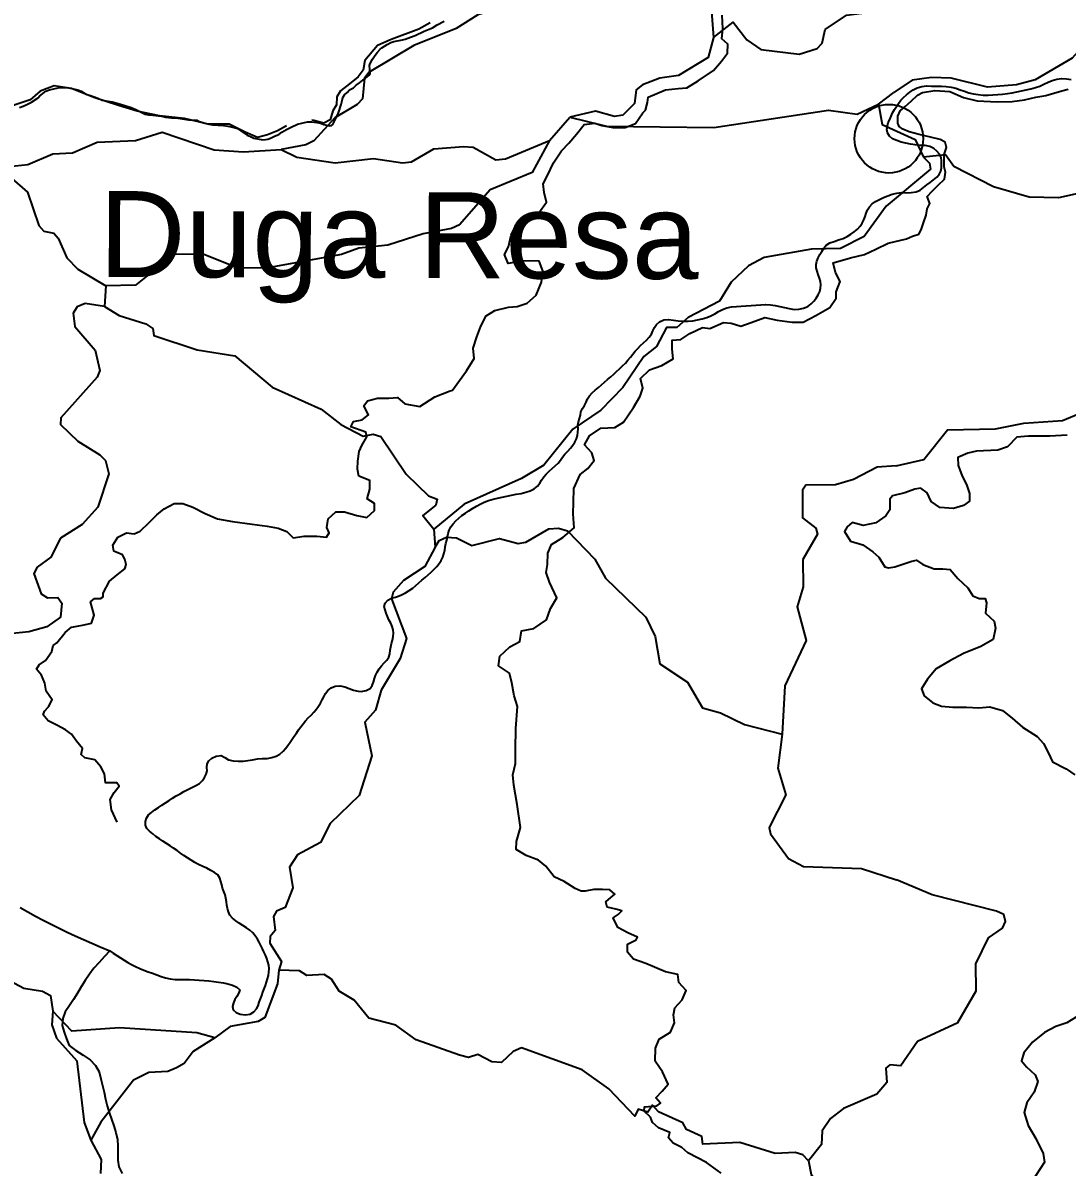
# Model space of a CAD drawing. Header units: metres. Extents: x 13.21 to 19.52, y 42.14 to 46.62.
# Drawn here: x 15.2645 to 15.5378, y 45.1841 to 45.4835 of the extents above; entities that cross this region are included whole.
import ezdxf

# ---------------------------------------------------------------- set-up
doc = ezdxf.new("R2010")
doc.units = ezdxf.units.M
doc.header["$MEASUREMENT"] = 0
for name, color, linetype in [('CESTE', 5, 'Continuous'), ('grad_manji', 1, 'Continuous'), ('hr', 9, 'Continuous'), ('naziv_manji', 1, 'Continuous'), ('PRUGE', 7, 'Continuous'), ('RIJEKE', 4, 'Continuous')]:
    doc.layers.add(name, color=color, linetype=linetype)
doc.styles.get("Standard").update_dxf_attribs({"font": 'arial.ttf'})

msp = doc.modelspace()

# ---------------------------------------------------------------- linework, layer by layer
at = {"layer": 'CESTE'}
for p, q in [((15.48847, 45.46219), (15.49246, 45.46523)), ((15.40232, 45.45265), (15.40767, 45.45879)), ((15.2862, 45.41468), (15.28585, 45.40929)), ((15.37208, 45.35102), (15.37241, 45.34628))]:
    msp.add_line(p, q, dxfattribs=at)
for points in [[(15.40406, 45.50179), (15.40439, 45.49991), (15.4033, 45.49853), (15.3952, 45.49406), (15.39042, 45.48764), (15.38362, 45.48558), (15.37788, 45.48201), (15.3668, 45.47753), (15.35511, 45.47059), (15.35396, 45.46896), (15.35342, 45.46356), (15.35203, 45.46213), (15.34619, 45.45863), (15.34067, 45.45258), (15.33855, 45.45153), (15.33216, 45.45036)], [(15.45142, 45.5019), (15.44656, 45.50072), (15.44459, 45.49959), (15.44387, 45.49787), (15.44529, 45.47967)], [(15.44529, 45.47967), (15.45042, 45.48366), (15.45404, 45.47899), (15.4577, 45.47648), (15.46768, 45.47525), (15.47239, 45.47679), (15.47376, 45.47818), (15.47449, 45.48175), (15.48006, 45.48545), (15.4874, 45.48647), (15.49314, 45.48884)], [(15.54607, 45.48557), (15.54455, 45.48029), (15.53913, 45.4742), (15.52944, 45.46853), (15.52463, 45.46729), (15.51701, 45.46662), (15.50748, 45.46899), (15.50236, 45.46915), (15.49729, 45.46849), (15.49246, 45.46523)], [(15.44529, 45.47967), (15.44388, 45.47443), (15.43612, 45.46972), (15.43119, 45.46901), (15.42666, 45.46729), (15.42506, 45.46592), (15.42457, 45.46239), (15.42157, 45.45934), (15.41933, 45.45893), (15.41442, 45.46035), (15.40767, 45.45879)], [(15.40767, 45.45879), (15.41729, 45.45641), (15.4454, 45.45611), (15.47539, 45.46061), (15.48291, 45.45961), (15.48847, 45.46219)], [(15.48847, 45.46219), (15.48946, 45.45686), (15.49806, 45.45291), (15.50025, 45.44832)], [(15.2608, 45.44587), (15.26581, 45.44644), (15.27234, 45.44923), (15.27747, 45.44949), (15.28395, 45.45221), (15.29402, 45.45266), (15.30095, 45.45491), (15.31461, 45.45026), (15.32223, 45.4497), (15.33216, 45.45036)], [(15.40232, 45.45265), (15.39784, 45.44431), (15.38681, 45.43982), (15.37878, 45.43061), (15.37674, 45.42968), (15.36926, 45.42831), (15.36003, 45.42529), (15.35248, 45.42448), (15.34795, 45.42287), (15.32823, 45.41928), (15.3206, 45.41939), (15.31172, 45.42298), (15.30406, 45.42286), (15.29395, 45.41486), (15.2862, 45.41468)], [(15.33216, 45.45036), (15.33618, 45.44829), (15.34621, 45.44684), (15.35627, 45.44794), (15.36385, 45.4468), (15.36619, 45.44712), (15.37211, 45.45047), (15.37982, 45.45111), (15.38233, 45.45096), (15.38834, 45.44759), (15.39085, 45.4479), (15.40232, 45.45265)], [(15.55259, 45.44141), (15.53557, 45.43765), (15.52793, 45.4379), (15.51855, 45.44058), (15.50818, 45.44588), (15.50598, 45.44892), (15.50025, 45.44832)], [(15.50025, 45.44832), (15.50183, 45.44679), (15.50205, 45.44519), (15.49048, 45.4355), (15.48475, 45.42757), (15.47848, 45.42445), (15.47095, 45.42422), (15.45854, 45.42206), (15.45447, 45.41993), (15.44994, 45.41559), (15.44686, 45.41069), (15.43865, 45.40637), (15.43571, 45.40377), (15.43299, 45.4038), (15.43038, 45.39883), (15.42705, 45.39616), (15.42152, 45.38805), (15.41582, 45.38211), (15.40844, 45.37714), (15.40085, 45.36778), (15.39504, 45.36427), (15.37998, 45.35753), (15.37208, 45.35102)], [(15.26092, 45.44337), (15.26568, 45.43914), (15.2687, 45.43042), (15.27002, 45.42893), (15.27264, 45.42845), (15.27379, 45.42717), (15.276, 45.42198), (15.27889, 45.41899), (15.2862, 45.41468)], [(15.28585, 45.40929), (15.28079, 45.41003), (15.27874, 45.40919), (15.27764, 45.40749), (15.27814, 45.404), (15.28339, 45.39781), (15.28463, 45.39248), (15.28398, 45.39074), (15.27446, 45.38014), (15.27437, 45.37839), (15.27886, 45.374), (15.28466, 45.37047), (15.28611, 45.36897), (15.28703, 45.36548), (15.28412, 45.35679), (15.28005, 45.35222), (15.27433, 45.34864), (15.27187, 45.34367), (15.26827, 45.34106), (15.26742, 45.33939), (15.2693, 45.33406), (15.27096, 45.33307), (15.2737, 45.33312), (15.27468, 45.33162), (15.27438, 45.32797), (15.2708, 45.32546), (15.26603, 45.3241), (15.26102, 45.32363)], [(15.28585, 45.40929), (15.28968, 45.40692), (15.29671, 45.40473), (15.29853, 45.40353), (15.29881, 45.40163), (15.31014, 45.39796), (15.31997, 45.39635), (15.32978, 45.38815), (15.3426, 45.38238), (15.34772, 45.37837), (15.3536, 45.3753), (15.35621, 45.37588), (15.35823, 45.37524), (15.36484, 45.36543), (15.37065, 45.35975), (15.37298, 45.35886), (15.37257, 45.35726), (15.3692, 45.35456), (15.37208, 45.35102)], [(15.49309, 45.36757), (15.5003, 45.36925), (15.50657, 45.37699), (15.51913, 45.37725), (15.52648, 45.37876), (15.53667, 45.3794), (15.54503, 45.38296)], [(15.49309, 45.36757), (15.48814, 45.36724), (15.48193, 45.36403), (15.47724, 45.36257), (15.46947, 45.36251), (15.46858, 45.36118), (15.46856, 45.35398), (15.47207, 45.35124), (15.47251, 45.34969), (15.46864, 45.34304), (15.46877, 45.33591), (15.46714, 45.33065), (15.46956, 45.3219), (15.46394, 45.31), (15.46322, 45.2974)], [(15.37241, 45.34628), (15.37348, 45.34802), (15.3754, 45.34893), (15.37805, 45.34874), (15.38202, 45.34677), (15.3893, 45.34853), (15.39417, 45.34729), (15.39614, 45.34759), (15.40218, 45.35105), (15.40469, 45.35127), (15.4071, 45.35055), (15.41424, 45.34317), (15.41704, 45.33815), (15.4276, 45.32802), (15.43, 45.3229), (15.43123, 45.3158), (15.43851, 45.31094), (15.44236, 45.30427), (15.44711, 45.30299), (15.45336, 45.29994), (15.46322, 45.2974)], [(15.37241, 45.34628), (15.36969, 45.34127), (15.36411, 45.3376), (15.36145, 45.33452), (15.361, 45.33278), (15.36496, 45.32238), (15.36325, 45.31717), (15.3583, 45.30889), (15.35678, 45.30362), (15.35406, 45.30053), (15.35585, 45.29174), (15.35249, 45.28128), (15.34491, 45.27403), (15.34245, 45.26905), (15.33637, 45.26579), (15.33429, 45.26254), (15.33518, 45.2572), (15.33316, 45.252), (15.33086, 45.25102), (15.33012, 45.24964), (15.33058, 45.24598), (15.32927, 45.24439), (15.32912, 45.24272), (15.33219, 45.23786), (15.33153, 45.23561)], [(15.46322, 45.2974), (15.46213, 45.28844), (15.46423, 45.28146), (15.45987, 45.27298), (15.46018, 45.27127), (15.4649, 45.26486), (15.4688, 45.26273), (15.48403, 45.26226), (15.49319, 45.25925)], [(15.22279, 45.27025), (15.22367, 45.2667), (15.22589, 45.2635), (15.24298, 45.2502), (15.25453, 45.23628), (15.26474, 45.23093), (15.26967, 45.23016), (15.27173, 45.22901), (15.27237, 45.22493)], [(15.49425, 45.21061), (15.49869, 45.21701), (15.50919, 45.22189), (15.514, 45.23021), (15.51393, 45.23729), (15.51728, 45.24411), (15.5209, 45.2466), (15.52168, 45.24832), (15.52125, 45.25019), (15.51937, 45.2511), (15.5025, 45.25529), (15.49319, 45.25925)], [(15.33153, 45.23561), (15.3312, 45.23202), (15.32785, 45.22325), (15.32614, 45.22217), (15.31875, 45.22085), (15.31474, 45.21794)], [(15.47016, 45.18573), (15.46869, 45.18731), (15.46663, 45.18796), (15.4614, 45.1877), (15.45221, 45.19056), (15.44253, 45.19011), (15.44225, 45.19207), (15.43817, 45.19395), (15.43727, 45.1957), (15.43088, 45.19856), (15.42934, 45.20033), (15.42813, 45.19844), (15.42557, 45.19925), (15.42472, 45.19742), (15.41785, 45.20456), (15.41089, 45.20957), (15.39501, 45.21529), (15.39286, 45.21437), (15.38983, 45.21145), (15.38723, 45.21162), (15.38363, 45.21358), (15.38119, 45.21277), (15.37882, 45.21342), (15.36747, 45.21743), (15.3621, 45.22126), (15.35505, 45.2231), (15.35124, 45.22778), (15.34726, 45.2301), (15.3453, 45.23328), (15.34341, 45.23453), (15.33887, 45.23427), (15.3369, 45.23547), (15.33153, 45.23561)], [(15.27237, 45.22493), (15.27208, 45.22135), (15.27329, 45.21785), (15.2786, 45.21189), (15.28055, 45.19577), (15.2823, 45.19114)], [(15.31474, 45.21794), (15.31006, 45.21919), (15.28981, 45.22052), (15.27731, 45.2197), (15.27237, 45.22493)], [(15.31474, 45.21794), (15.3091, 45.21431), (15.3067, 45.21118), (15.3047, 45.21003), (15.30248, 45.20912), (15.29747, 45.20888), (15.29345, 45.20688), (15.28488, 45.19582), (15.2823, 45.19114)], [(15.49425, 45.21061), (15.49139, 45.21084), (15.49036, 45.20999), (15.49069, 45.20622), (15.48801, 45.20322), (15.47933, 45.19943), (15.4759, 45.19679), (15.47368, 45.19361), (15.47351, 45.18998), (15.47016, 45.18573)], [(15.2823, 45.19114), (15.28504, 45.1861), (15.28486, 45.18247)], [(15.47016, 45.18573), (15.47084, 45.18218), (15.47514, 45.17567), (15.48005, 45.1747), (15.4819, 45.1735), (15.4838, 45.17028), (15.49216, 45.16672)]]:
    msp.add_lwpolyline(points, dxfattribs=at)
at = {"layer": 'grad_manji'}
msp.add_circle((15.49118, 45.45316), 0.00898, dxfattribs=at)
at = {"layer": 'hr'}
msp.add_lwpolyline([(15.26361, 45.46129), (15.26456, 45.46163), (15.26553, 45.46207), (15.26673, 45.46268), (15.26849, 45.46388), (15.2689, 45.46428), (15.27055, 45.46558), (15.27146, 45.46594), (15.27375, 45.46645), (15.27485, 45.46656), (15.27594, 45.46652), (15.27691, 45.46641), (15.27811, 45.46608), (15.27887, 45.4659), (15.27973, 45.46556), (15.28043, 45.46519), (15.28127, 45.46471), (15.28222, 45.46449), (15.28411, 45.46376), (15.28528, 45.46325), (15.2879, 45.46277), (15.29005, 45.46216), (15.29288, 45.46132), (15.29404, 45.46084), (15.29655, 45.45957), (15.2974, 45.4594), (15.29856, 45.45934), (15.30077, 45.45907), (15.30183, 45.4588), (15.30345, 45.45859), (15.30437, 45.45861), (15.30564, 45.45848), (15.3079, 45.45813), (15.31, 45.45798), (15.31039, 45.45774), (15.31133, 45.45747), (15.31218, 45.45719), (15.3132, 45.45699), (15.31417, 45.45676), (15.317, 45.45658), (15.31812, 45.45647), (15.31983, 45.45609), (15.32067, 45.45579), (15.32158, 45.45525), (15.32326, 45.4541), (15.32408, 45.45371), (15.32493, 45.45334), (15.32729, 45.45287), (15.32803, 45.45291), (15.32867, 45.45307), (15.32935, 45.45329), (15.33035, 45.4538), (15.33148, 45.45422), (15.33229, 45.45483), (15.33351, 45.45557), (15.33475, 45.45621), (15.3364, 45.45694), (15.33786, 45.45734), (15.33904, 45.45754), (15.34012, 45.45754), (15.34141, 45.45741), (15.34242, 45.4572), (15.34328, 45.4569), (15.34477, 45.45655), (15.34532, 45.45661), (15.34566, 45.45689), (15.34669, 45.45895), (15.34712, 45.45995), (15.34783, 45.46214), (15.34812, 45.46314), (15.34827, 45.4639), (15.34869, 45.4646), (15.34942, 45.46522), (15.35002, 45.46592), (15.35103, 45.46648), (15.35176, 45.46712), (15.35262, 45.46776), (15.35346, 45.46847), (15.35463, 45.46934), (15.35512, 45.46977), (15.35538, 45.47022), (15.3552, 45.47233), (15.35542, 45.47283), (15.35601, 45.47395), (15.35673, 45.47502), (15.35729, 45.47578), (15.35802, 45.47655), (15.35848, 45.47692), (15.35914, 45.47739), (15.35982, 45.47782), (15.36082, 45.47831), (15.36161, 45.47855), (15.36384, 45.47898), (15.3646, 45.4792), (15.366, 45.47968), (15.36719, 45.48019), (15.36955, 45.48132), (15.37177, 45.48217), (15.37296, 45.48292), (15.37481, 45.4839)], dxfattribs=at)
at = {"layer": 'PRUGE'}
for points in [[(15.28724, 45.24067), (15.28818, 45.24006), (15.28912, 45.23946), (15.29006, 45.23885), (15.29102, 45.23825), (15.29198, 45.23766), (15.29297, 45.23709), (15.29401, 45.23658), (15.29508, 45.23609), (15.29619, 45.23564), (15.29731, 45.23522), (15.29846, 45.23482), (15.29961, 45.23443), (15.30072, 45.23399), (15.30185, 45.23358), (15.30307, 45.23332), (15.30433, 45.23317), (15.3056, 45.23318), (15.30687, 45.23322), (15.30687, 45.23322), (15.30815, 45.23319), (15.30942, 45.23313), (15.31069, 45.23305), (15.31195, 45.23293), (15.31321, 45.23279), (15.31446, 45.23263), (15.31572, 45.23249), (15.31698, 45.23232), (15.3182, 45.23205), (15.31935, 45.23167), (15.3205, 45.23114), (15.32126, 45.23049), (15.32105, 45.22966), (15.3205, 45.22877), (15.32002, 45.22793), (15.31963, 45.22708), (15.31939, 45.22615), (15.31951, 45.22528), (15.3203, 45.22457), (15.32142, 45.22409), (15.32271, 45.22397), (15.32396, 45.22415), (15.32493, 45.22472), (15.32566, 45.22549), (15.32607, 45.22633), (15.32634, 45.22723), (15.32669, 45.2281), (15.32702, 45.22896), (15.32736, 45.22983), (15.32768, 45.2307), (15.32799, 45.23157), (15.32827, 45.23245), (15.32854, 45.23333), (15.32877, 45.23421), (15.32892, 45.23511), (15.32897, 45.236), (15.32887, 45.2369), (15.32865, 45.23779), (15.32837, 45.23866), (15.32801, 45.23953), (15.32762, 45.24038), (15.3272, 45.24123), (15.32681, 45.24209), (15.32638, 45.24294), (15.3259, 45.24377), (15.32534, 45.24458), (15.32469, 45.24536), (15.32394, 45.24608), (15.32304, 45.24672), (15.32209, 45.24733), (15.32115, 45.24793), (15.32025, 45.24856), (15.3194, 45.24925), (15.31871, 45.24999), (15.31832, 45.25085), (15.31808, 45.25174), (15.31791, 45.25263), (15.31777, 45.25352), (15.31764, 45.25443), (15.31745, 45.25531), (15.3171, 45.25618), (15.31675, 45.25704), (15.31656, 45.25793), (15.31635, 45.25882), (15.31605, 45.25971), (15.31555, 45.26053), (15.3147, 45.26117), (15.31368, 45.26174), (15.31264, 45.26227), (15.31159, 45.26277), (15.31052, 45.26328), (15.30949, 45.2638), (15.30852, 45.26438), (15.30758, 45.26498), (15.30666, 45.2656), (15.30576, 45.26625), (15.30487, 45.26689), (15.30397, 45.26753), (15.30305, 45.26814), (15.30211, 45.26875), (15.30117, 45.26937), (15.30025, 45.26999), (15.29935, 45.27062), (15.29849, 45.27129), (15.29765, 45.27198), (15.29697, 45.27273), (15.29663, 45.2736), (15.29659, 45.27451), (15.29684, 45.27539), (15.29735, 45.27622), (15.29815, 45.27691), (15.29909, 45.27754), (15.29999, 45.27818), (15.30092, 45.27879), (15.30185, 45.27941), (15.30279, 45.28002), (15.30371, 45.28064), (15.30465, 45.28125), (15.30564, 45.2818), (15.30667, 45.28235), (15.30769, 45.28287), (15.30873, 45.2834), (15.30978, 45.28392), (15.31075, 45.2845), (15.31151, 45.28522), (15.31208, 45.28603), (15.31248, 45.28688), (15.31272, 45.28776), (15.31269, 45.28869), (15.31273, 45.28957), (15.31322, 45.29042), (15.314, 45.29113), (15.31514, 45.29162), (15.31637, 45.29178), (15.31637, 45.29178), (15.31736, 45.29127), (15.31836, 45.29065), (15.31959, 45.2904), (15.32086, 45.2903), (15.32213, 45.29032), (15.3234, 45.29044), (15.32463, 45.29066), (15.32588, 45.29089), (15.32715, 45.29096), (15.32842, 45.29104), (15.32968, 45.29123), (15.33085, 45.29158), (15.3318, 45.29216), (15.33261, 45.29288), (15.33329, 45.29364), (15.33388, 45.29443), (15.33443, 45.29524), (15.33497, 45.29606), (15.33554, 45.29687), (15.33612, 45.29767), (15.33668, 45.29847), (15.33726, 45.29928), (15.33786, 45.30007), (15.3385, 45.30084), (15.33921, 45.3016), (15.33994, 45.30233), (15.34063, 45.30309), (15.34128, 45.30386), (15.34188, 45.30465), (15.34242, 45.30547), (15.34286, 45.30631), (15.3433, 45.30716), (15.34372, 45.30802), (15.34429, 45.30881), (15.34519, 45.30949), (15.34628, 45.30994), (15.34754, 45.30998), (15.34754, 45.30998), (15.34882, 45.30977), (15.34994, 45.30935), (15.35105, 45.3089), (15.3523, 45.30859), (15.35305, 45.30853), (15.3544, 45.30877), (15.35544, 45.30931), (15.35594, 45.31011), (15.35626, 45.31101), (15.35652, 45.31189), (15.35685, 45.31276), (15.35728, 45.31361), (15.35779, 45.31443), (15.3584, 45.31522), (15.35906, 45.31599), (15.35981, 45.31673), (15.36032, 45.31753), (15.36054, 45.31842), (15.36069, 45.31932), (15.36081, 45.32022), (15.36098, 45.32111), (15.36123, 45.32198), (15.36142, 45.32288), (15.36153, 45.32379), (15.36145, 45.32467), (15.36115, 45.32555), (15.36078, 45.32641), (15.36034, 45.32726), (15.35996, 45.32811), (15.35964, 45.32899), (15.35937, 45.32987), (15.35911, 45.33077), (15.35932, 45.33162), (15.36003, 45.3324), (15.36098, 45.33299), (15.36203, 45.3332), (15.36253, 45.33336), (15.36363, 45.33382), (15.36466, 45.33436), (15.36563, 45.33494), (15.36654, 45.33557), (15.36738, 45.33625), (15.36815, 45.33697), (15.36896, 45.33766), (15.3698, 45.33834), (15.37061, 45.33903), (15.37137, 45.33975), (15.37211, 45.34049), (15.37282, 45.34124), (15.37344, 45.34202), (15.37398, 45.34283), (15.3744, 45.34369), (15.3747, 45.34456), (15.37492, 45.34544), (15.37506, 45.34634), (15.37524, 45.34723), (15.37544, 45.34811), (15.37563, 45.34901), (15.37581, 45.3499), (15.37612, 45.35077), (15.37655, 45.35162), (15.37711, 45.35242), (15.37781, 45.35318), (15.37858, 45.3539), (15.37943, 45.35457), (15.38033, 45.35521), (15.38128, 45.35581), (15.38224, 45.3564), (15.38322, 45.35698), (15.38423, 45.35753), (15.38527, 45.35805), (15.38639, 45.35848), (15.38757, 45.35882), (15.38877, 45.35912), (15.38999, 45.35939), (15.39121, 45.35966), (15.39244, 45.3599), (15.39367, 45.36013), (15.39492, 45.36035), (15.39612, 45.36065), (15.39729, 45.36103), (15.39831, 45.36156), (15.39918, 45.36223), (15.39982, 45.363), (15.40027, 45.36385), (15.40084, 45.36465), (15.40152, 45.36542), (15.40225, 45.36615), (15.40303, 45.36686), (15.40382, 45.36757), (15.40461, 45.36828), (15.40525, 45.36905), (15.40576, 45.36988), (15.4064, 45.37066), (15.40715, 45.37138), (15.40783, 45.37215), (15.40843, 45.37294), (15.40898, 45.37376), (15.40945, 45.3746), (15.40972, 45.37547), (15.40981, 45.37637), (15.40984, 45.37727), (15.40981, 45.37817), (15.40995, 45.37906), (15.41023, 45.37994), (15.41043, 45.38083), (15.41059, 45.38172), (15.41096, 45.38258), (15.41148, 45.38339), (15.41193, 45.38424), (15.41232, 45.3851), (15.41284, 45.38592), (15.41349, 45.3867), (15.41427, 45.3874), (15.41517, 45.38804), (15.41597, 45.38874), (15.41671, 45.38948), (15.41751, 45.39018), (15.41837, 45.39085), (15.41916, 45.39155), (15.41992, 45.39228), (15.42069, 45.39299), (15.42149, 45.3937), (15.42221, 45.39443), (15.42287, 45.3952), (15.42352, 45.39598), (15.42415, 45.39676), (15.4248, 45.39753), (15.42547, 45.39831), (15.4262, 45.39904), (15.42698, 45.39975), (15.42774, 45.40048), (15.42846, 45.40122), (15.42901, 45.40202), (15.42941, 45.40288), (15.42985, 45.40374), (15.43032, 45.40459), (15.43114, 45.40525), (15.43229, 45.40573), (15.43349, 45.40585), (15.43349, 45.40585), (15.43478, 45.40566), (15.43606, 45.40553), (15.43733, 45.40542), (15.43861, 45.40544), (15.43988, 45.40555), (15.44112, 45.40574), (15.44235, 45.406), (15.44351, 45.40637), (15.4446, 45.40684), (15.44563, 45.40738), (15.4466, 45.40796), (15.44767, 45.40846), (15.44879, 45.4089), (15.45, 45.40914), (15.45128, 45.40924), (15.45255, 45.40934), (15.45383, 45.40942), (15.4551, 45.40952), (15.45636, 45.40964), (15.45764, 45.40972), (15.45891, 45.40976), (15.45891, 45.40976), (15.46019, 45.4097), (15.46145, 45.40954), (15.46268, 45.40929), (15.46388, 45.40899), (15.46511, 45.40871), (15.46636, 45.40849), (15.46762, 45.40853), (15.46886, 45.40881), (15.46993, 45.40929), (15.47084, 45.40994), (15.47158, 45.41067), (15.47216, 45.41148), (15.47267, 45.4123), (15.47307, 45.41316), (15.47332, 45.41403), (15.47341, 45.41493), (15.47331, 45.41583), (15.47302, 45.41671), (15.47271, 45.41759), (15.47238, 45.41846), (15.47218, 45.41935), (15.47212, 45.42025), (15.47231, 45.42113), (15.47271, 45.422), (15.47314, 45.42283), (15.47364, 45.42366), (15.47418, 45.42449), (15.47478, 45.42529), (15.47571, 45.42587), (15.47688, 45.42627), (15.47804, 45.42667), (15.47918, 45.42707), (15.48023, 45.42758), (15.4812, 45.42817), (15.48211, 45.4288), (15.48295, 45.42949), (15.48363, 45.43025), (15.48416, 45.43107), (15.4846, 45.43191), (15.48494, 45.43278), (15.48525, 45.43365), (15.48557, 45.43452), (15.48609, 45.43534), (15.48681, 45.4361), (15.48768, 45.43674), (15.4887, 45.43729), (15.48977, 45.43779), (15.49089, 45.43822), (15.49204, 45.43862), (15.49323, 45.43895), (15.49449, 45.43906), (15.49449, 45.43906), (15.49578, 45.43899), (15.49706, 45.43906), (15.49833, 45.43925), (15.49936, 45.43972), (15.50022, 45.44042), (15.5011, 45.44107), (15.50198, 45.44172), (15.50286, 45.44238), (15.50371, 45.44305), (15.50435, 45.44383), (15.50478, 45.44469), (15.50496, 45.44557), (15.50494, 45.44648), (15.50493, 45.44739), (15.50484, 45.44828), (15.50444, 45.44912), (15.50376, 45.4499), (15.50291, 45.45058), (15.50186, 45.45112), (15.50068, 45.45136), (15.49936, 45.45137), (15.4981, 45.45152), (15.49686, 45.45174), (15.49563, 45.452), (15.49443, 45.45229), (15.49325, 45.45268), (15.49216, 45.45316), (15.49136, 45.45385), (15.49084, 45.45469), (15.49066, 45.45556), (15.49079, 45.45648), (15.49103, 45.45736), (15.49139, 45.45822), (15.49176, 45.45908), (15.49217, 45.45993), (15.49263, 45.46077), (15.49315, 45.4616), (15.49371, 45.46241), (15.49432, 45.4632), (15.49501, 45.46395), (15.49578, 45.46467), (15.49663, 45.46535), (15.49756, 45.46598), (15.49863, 45.46646), (15.49982, 45.46682), (15.50106, 45.46695), (15.50106, 45.46695), (15.50236, 45.46691), (15.50364, 45.4669), (15.50492, 45.46687), (15.50619, 45.46678), (15.50746, 45.46662), (15.50867, 45.46634), (15.50983, 45.46596), (15.51098, 45.46556), (15.51212, 45.46515), (15.51333, 45.46487), (15.51459, 45.46468), (15.51586, 45.46458), (15.51714, 45.46457), (15.51842, 45.46462), (15.51969, 45.46472), (15.52096, 45.46484), (15.52222, 45.46501), (15.52347, 45.46519), (15.52471, 45.46539), (15.52594, 45.46564), (15.52716, 45.4659), (15.52838, 45.46619), (15.52958, 45.46651), (15.5307, 45.46693), (15.53177, 45.46743), (15.53285, 45.46793), (15.53394, 45.46839), (15.53514, 45.46871), (15.53641, 45.46888), (15.53641, 45.46888), (15.53767, 45.46885), (15.53894, 45.46867)], [(15.26383, 45.25202), (15.26584, 45.25091), (15.26782, 45.24978), (15.26983, 45.24867), (15.27189, 45.24762), (15.27398, 45.24659), (15.2761, 45.24558), (15.27823, 45.2446), (15.28038, 45.24363), (15.28255, 45.24268), (15.28473, 45.24174), (15.28724, 45.24067)], [(15.28724, 45.24067), (15.28585, 45.23917), (15.28446, 45.23766), (15.28312, 45.23613), (15.28191, 45.23455), (15.2808, 45.23293), (15.2798, 45.23127), (15.27877, 45.22963), (15.27773, 45.22799), (15.27668, 45.22635), (15.27562, 45.22471), (15.27494, 45.22298), (15.27479, 45.22118), (15.27533, 45.21943), (15.27593, 45.21766), (15.27666, 45.21595), (15.27836, 45.21462), (15.28026, 45.21341), (15.28211, 45.21217), (15.28354, 45.21067), (15.28446, 45.20901), (15.28494, 45.20723), (15.28536, 45.20546), (15.28576, 45.20368), (15.28616, 45.2019), (15.28658, 45.20013), (15.28711, 45.19837), (15.28773, 45.19663), (15.28833, 45.19488), (15.28887, 45.19312), (15.28928, 45.19135), (15.28939, 45.18955), (15.28938, 45.18775), (15.28936, 45.18595), (15.28959, 45.18414), (15.29052, 45.18247)]]:
    msp.add_lwpolyline(points, dxfattribs=at)
at = {"layer": 'RIJEKE'}
for points in [[(15.27562, 45.32399), (15.27726, 45.32535), (15.27871, 45.32565), (15.28052, 45.32601), (15.28248, 45.32645), (15.28316, 45.32851), (15.28224, 45.33197), (15.28324, 45.33288), (15.28324, 45.33288), (15.28486, 45.33287), (15.28552, 45.33332), (15.28553, 45.33424), (15.28721, 45.33743), (15.2892, 45.33903), (15.29116, 45.34062), (15.29151, 45.34176), (15.29121, 45.34314), (15.29059, 45.34429), (15.28832, 45.34523), (15.28802, 45.34684), (15.28936, 45.34889), (15.29164, 45.35002), (15.29164, 45.35002), (15.2936, 45.34977), (15.29523, 45.35045), (15.29754, 45.35273), (15.29953, 45.35478), (15.30151, 45.35636), (15.30414, 45.35772), (15.30414, 45.35772), (15.30641, 45.3577), (15.309, 45.35677), (15.31224, 45.35513), (15.31547, 45.35373), (15.31935, 45.353), (15.32456, 45.35228), (15.32845, 45.35178), (15.33136, 45.3513), (15.33363, 45.35036), (15.33523, 45.34875), (15.33817, 45.34918), (15.33817, 45.34918), (15.34143, 45.34915), (15.34402, 45.3489), (15.3447, 45.35004), (15.34407, 45.35142), (15.34444, 45.35371), (15.34641, 45.35553), (15.34641, 45.35553), (15.3487, 45.35552), (15.35194, 45.35457), (15.35453, 45.35409), (15.35652, 45.35591), (15.35655, 45.35774), (15.35462, 45.3589), (15.35531, 45.36143), (15.35535, 45.36372), (15.35243, 45.36489), (15.35214, 45.36673), (15.35218, 45.3688), (15.35256, 45.37131), (15.35323, 45.37291), (15.35457, 45.3752), (15.35427, 45.37635), (15.35039, 45.37775), (15.35106, 45.37913), (15.35335, 45.37958), (15.35498, 45.38093), (15.35372, 45.38323), (15.35473, 45.38461), (15.35735, 45.38527), (15.35735, 45.38527), (15.36027, 45.38524), (15.36257, 45.38545), (15.36257, 45.38545), (15.36449, 45.38382), (15.36839, 45.38312), (15.37234, 45.3856), (15.37634, 45.38716), (15.37693, 45.3874), (15.38061, 45.39242), (15.3826, 45.39562), (15.38233, 45.39837), (15.38336, 45.40134), (15.38439, 45.40409), (15.38574, 45.40682), (15.38804, 45.40818), (15.39164, 45.40907), (15.39393, 45.40928), (15.39655, 45.41017), (15.39887, 45.41222), (15.40024, 45.41564), (15.40061, 45.41863), (15.39968, 45.42116), (15.39544, 45.42119), (15.39544, 45.42119), (15.39153, 45.42054), (15.39059, 45.42284), (15.3916, 45.42491), (15.3923, 45.42789), (15.39332, 45.42994), (15.39696, 45.43197), (15.39958, 45.43378), (15.4016, 45.43651), (15.40098, 45.43905), (15.4007, 45.44134), (15.40187, 45.44353), (15.4034, 45.44683), (15.40545, 45.44994), (15.40744, 45.45198), (15.40941, 45.45435), (15.41142, 45.45685), (15.41426, 45.45725), (15.41426, 45.45725), (15.41606, 45.4566), (15.41889, 45.45609), (15.42216, 45.45607), (15.42488, 45.45711), (15.4268, 45.45993), (15.42745, 45.46061), (15.428, 45.46267), (15.42818, 45.46405), (15.43272, 45.46591), (15.43605, 45.46627), (15.43833, 45.46647), (15.4413, 45.46828), (15.44526, 45.47099), (15.44737, 45.47344), (15.44895, 45.47555), (15.44899, 45.47785), (15.44749, 45.47932), (15.44775, 45.48199), (15.44755, 45.48551)], [(15.37109, 45.48343), (15.36816, 45.48179), (15.36094, 45.47909), (15.35732, 45.47753), (15.35399, 45.47365), (15.35361, 45.47113), (15.35229, 45.46931), (15.34997, 45.46749), (15.34766, 45.46568), (15.34666, 45.46409), (15.34662, 45.46201), (15.34561, 45.46041), (15.34492, 45.45813), (15.34328, 45.45723), (15.34067, 45.45793), (15.34018, 45.45797)], [(15.33351, 45.45653), (15.33118, 45.45525), (15.32856, 45.45413), (15.32593, 45.45346), (15.32269, 45.45487), (15.31849, 45.45698), (15.31556, 45.45699), (15.31262, 45.45701), (15.30678, 45.45845), (15.30025, 45.45918), (15.29441, 45.46038), (15.28954, 45.4618), (15.28307, 45.4639), (15.27722, 45.46625), (15.27267, 45.46697), (15.27267, 45.46697), (15.26906, 45.46563), (15.26643, 45.46336), (15.26248, 45.462), (15.25789, 45.4602), (15.25331, 45.45909), (15.2509, 45.45851)], [(15.42875, 45.19715), (15.42717, 45.19877), (15.42719, 45.19991), (15.43043, 45.20011), (15.43142, 45.20079), (15.43015, 45.20218), (15.4318, 45.204), (15.43345, 45.20582), (15.4319, 45.20905), (15.43, 45.21182), (15.43007, 45.21526), (15.43108, 45.21755), (15.43404, 45.21937), (15.43505, 45.22187), (15.43479, 45.22393), (15.43513, 45.22577), (15.43711, 45.22782), (15.43814, 45.23033), (15.43624, 45.23242), (15.43594, 45.23449), (15.43272, 45.2352), (15.42754, 45.23733), (15.42432, 45.23849), (15.42273, 45.24035), (15.42277, 45.24241), (15.42507, 45.24354), (15.42542, 45.24422), (15.42283, 45.24539), (15.42026, 45.24679), (15.419, 45.24933), (15.42032, 45.25023), (15.42131, 45.25114), (15.41969, 45.25162), (15.41743, 45.25209), (15.41714, 45.25347), (15.41778, 45.25415), (15.41944, 45.25552), (15.41816, 45.25668), (15.41621, 45.25671), (15.41394, 45.25672), (15.41394, 45.25672), (15.41166, 45.25628), (15.41068, 45.25629), (15.40906, 45.25699), (15.40617, 45.25885), (15.4036, 45.26002), (15.40137, 45.2628), (15.39945, 45.26443), (15.39622, 45.2656), (15.39366, 45.26722), (15.3937, 45.26929), (15.39473, 45.27296), (15.39387, 45.27894), (15.39298, 45.28399), (15.39272, 45.28674), (15.39341, 45.28972), (15.39348, 45.29339), (15.39357, 45.29889), (15.394, 45.30463), (15.39308, 45.30739), (15.39249, 45.31084), (15.39187, 45.31337), (15.38899, 45.31523), (15.38935, 45.31776), (15.392, 45.32025), (15.39462, 45.32161), (15.39501, 45.32436), (15.39828, 45.32501), (15.40157, 45.32728), (15.4026, 45.33026), (15.40427, 45.333), (15.40239, 45.33714), (15.40146, 45.33967), (15.40183, 45.34174), (15.40189, 45.34472), (15.40289, 45.347), (15.40585, 45.34882), (15.40883, 45.35131), (15.40858, 45.355), (15.40863, 45.35797), (15.4087, 45.36164), (15.41039, 45.3653), (15.41237, 45.36688), (15.41405, 45.36894), (15.41342, 45.37101), (15.41151, 45.37309), (15.41286, 45.37538), (15.41581, 45.37741), (15.41942, 45.37761), (15.42171, 45.37896), (15.42438, 45.38284), (15.42607, 45.3858), (15.42677, 45.38787), (15.42616, 45.3904), (15.42849, 45.39267), (15.43177, 45.39379), (15.43474, 45.3956), (15.43444, 45.39813), (15.43449, 45.40042), (15.43677, 45.40062), (15.43908, 45.40221), (15.44236, 45.40379), (15.44236, 45.40379), (15.44432, 45.40353), (15.44793, 45.40511), (15.44793, 45.40511), (15.44989, 45.40487), (15.45247, 45.40415), (15.4551, 45.40505), (15.45872, 45.40638), (15.45872, 45.40638), (15.46195, 45.40567), (15.46586, 45.40517), (15.46878, 45.40514), (15.47207, 45.40694), (15.47571, 45.40898), (15.47738, 45.41148), (15.47741, 45.4131), (15.47844, 45.41583), (15.47719, 45.41814), (15.47658, 45.42067), (15.48117, 45.422), (15.48477, 45.42289), (15.48773, 45.42424), (15.49102, 45.42582), (15.49577, 45.42698), (15.49738, 45.42767), (15.49901, 45.42815), (15.49964, 45.42929), (15.50028, 45.43113), (15.50091, 45.43319), (15.50123, 45.4348), (15.50187, 45.43618), (15.5012, 45.43801), (15.50249, 45.43939), (15.50411, 45.441), (15.50572, 45.4426), (15.50603, 45.44444), (15.50568, 45.44581), (15.50567, 45.44766), (15.50566, 45.44902), (15.50629, 45.45086), (15.50596, 45.45223), (15.50465, 45.45291), (15.50204, 45.45359), (15.4991, 45.45427), (15.4965, 45.45494), (15.49485, 45.45561), (15.49387, 45.45631), (15.49353, 45.45721), (15.49353, 45.45905), (15.49417, 45.46043), (15.49545, 45.46158), (15.49706, 45.46297), (15.49868, 45.46458), (15.49998, 45.46527), (15.50323, 45.46574), (15.50323, 45.46574), (15.50713, 45.46552), (15.51074, 45.46394), (15.51433, 45.46304), (15.51955, 45.46283), (15.52345, 45.46285), (15.52669, 45.46332), (15.52963, 45.46402), (15.53223, 45.4645), (15.53645, 45.46565), (15.53808, 45.46612)], [(15.53784, 45.3756), (15.53329, 45.37535), (15.52776, 45.37533), (15.52468, 45.37504), (15.52225, 45.37255), (15.51966, 45.37163), (15.51414, 45.37138), (15.51186, 45.37092), (15.50927, 45.36975), (15.5093, 45.36768), (15.51029, 45.36517), (15.51161, 45.36243), (15.51227, 45.36036), (15.5123, 45.3583), (15.51069, 45.35715), (15.50809, 45.35645), (15.50451, 45.35667), (15.50223, 45.35826), (15.50123, 45.36054), (15.49958, 45.36169), (15.49958, 45.36169), (15.49797, 45.36145), (15.49538, 45.36052), (15.49213, 45.35972), (15.49147, 45.35881), (15.49141, 45.35605), (15.49039, 45.35446), (15.48777, 45.35264), (15.48449, 45.35199), (15.48158, 45.35271), (15.48158, 45.35271), (15.48026, 45.35157), (15.47958, 45.35043), (15.48117, 45.3479), (15.4844, 45.34694), (15.48696, 45.34508), (15.48857, 45.34369), (15.49014, 45.34115), (15.49111, 45.34092), (15.49275, 45.34112), (15.49716, 45.34266), (15.49845, 45.3429), (15.49845, 45.3429), (15.50009, 45.34175), (15.50303, 45.34062), (15.5053, 45.34064), (15.5053, 45.34064), (15.50725, 45.34041), (15.50921, 45.33813), (15.51185, 45.33562), (15.51316, 45.33357), (15.51479, 45.33288), (15.51641, 45.33289), (15.51641, 45.33289), (15.51675, 45.33174), (15.51644, 45.329), (15.51874, 45.32695), (15.51907, 45.32511), (15.51846, 45.32213), (15.51521, 45.32028), (15.51069, 45.31843), (15.50714, 45.31657), (15.50359, 45.3145), (15.50133, 45.31174), (15.49972, 45.30922), (15.5004, 45.30738), (15.50269, 45.30556), (15.50496, 45.30465), (15.5079, 45.30444), (15.51147, 45.30445), (15.51147, 45.30445), (15.51471, 45.30424), (15.51764, 45.30448), (15.51764, 45.30448), (15.52089, 45.30357), (15.52349, 45.30153), (15.52612, 45.29923), (15.53003, 45.29674), (15.53168, 45.29491), (15.53298, 45.29239), (15.53399, 45.29011), (15.53757, 45.28829), (15.53986, 45.2867)], [(15.28923, 45.27433), (15.28767, 45.27755), (15.28738, 45.2803), (15.28839, 45.28213), (15.2897, 45.28373), (15.28907, 45.28465), (15.28712, 45.28465), (15.28614, 45.28467), (15.28586, 45.28696), (15.28491, 45.28881), (15.28332, 45.29065), (15.28073, 45.29114), (15.27977, 45.29206), (15.28012, 45.29366), (15.27852, 45.29552), (15.27726, 45.29736), (15.27564, 45.29852), (15.2734, 45.29968), (15.27113, 45.30084), (15.26986, 45.30246), (15.27019, 45.30338), (15.2712, 45.30451), (15.27219, 45.30634), (15.27061, 45.30865), (15.2703, 45.31071), (15.26938, 45.31278), (15.2681, 45.3144), (15.26876, 45.31555), (15.27042, 45.31668), (15.27206, 45.31896), (15.27242, 45.32056), (15.27341, 45.32125), (15.27562, 45.32399)], [(15.54231, 45.2246), (15.53779, 45.22183), (15.53488, 45.22091), (15.53196, 45.21929), (15.52875, 45.21675), (15.52652, 45.21399), (15.52587, 45.21194), (15.52719, 45.21034), (15.52948, 45.20827), (15.53013, 45.20646), (15.52919, 45.2037), (15.52727, 45.20094), (15.52663, 45.19842), (15.52763, 45.19497), (15.52961, 45.19155), (15.53158, 45.18767), (15.53192, 45.18536), (15.52968, 45.18193), (15.52841, 45.17986), (15.5294, 45.17757), (15.53202, 45.1753), (15.53495, 45.17186), (15.5369, 45.17141), (15.53853, 45.17096)], [(15.44725, 45.18249), (15.44342, 45.18527), (15.43859, 45.18785), (15.437, 45.18924), (15.43475, 45.1904), (15.43347, 45.19179), (15.43382, 45.19316), (15.43092, 45.19434), (15.42933, 45.19573), (15.42875, 45.19715)]]:
    msp.add_lwpolyline(points, dxfattribs=at)

# ---------------------------------------------------------------- texts
at = {"layer": 'naziv_manji', "insert": (15.28449, 45.43948), "char_height": 0.0224579, "width": 0.194635, "attachment_point": 1, "rotation": 359.7936}
msp.add_mtext('{\\fArial CE|b0|i0|c238|p34;Duga Resa}      ', dxfattribs=at)

doc.saveas('drawing.dxf')
